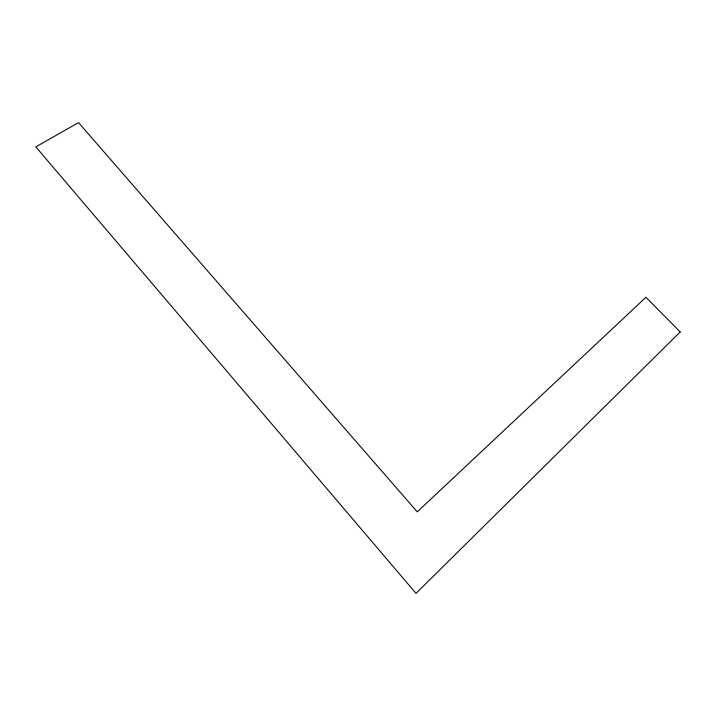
<?xml version="1.0" encoding="UTF-8"?>
<svg xmlns="http://www.w3.org/2000/svg" width="716" height="716" viewBox="0 0 716 716"><rect width="100%" height="100%" fill="white"/><g stroke="black" fill="none" stroke-linecap="round" stroke-linejoin="round"><path stroke-width="1.07" d="M680.2 331.938L416.014 593.376L35.8 146.861L78.518 122.624L417.267 511.851L645.948 297.265L680.2 331.938"/></g></svg>
